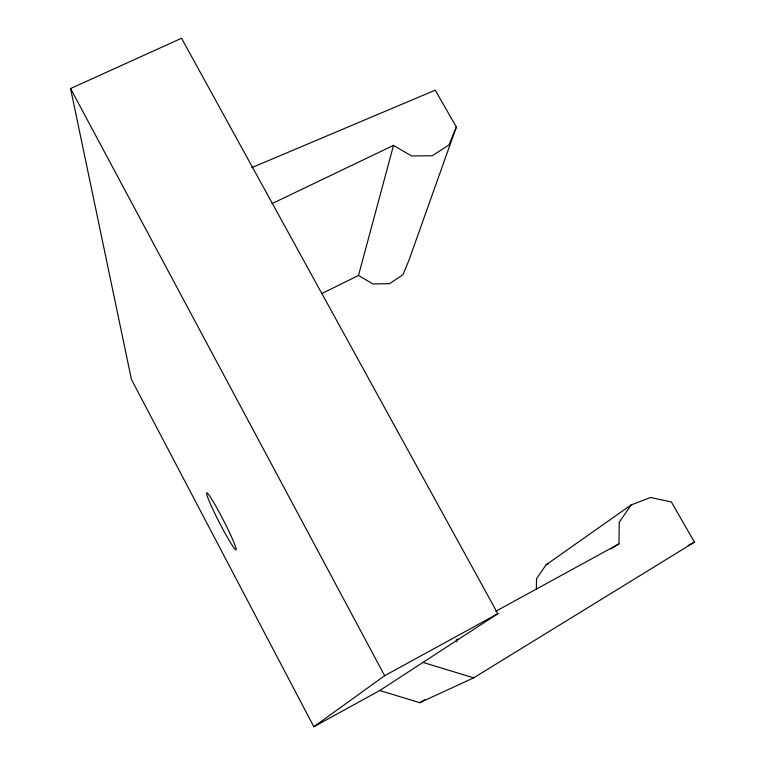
<?xml version="1.0" encoding="UTF-8"?>
<svg xmlns="http://www.w3.org/2000/svg" width="765" height="765" viewBox="0 0 765 765"><rect width="100%" height="100%" fill="white"/><g stroke="black" fill="none" stroke-linecap="round" stroke-linejoin="round"><path stroke-width="1.15" d="M610.9 548.935L618.971 543.858L619.239 522.304L631.029 505.005L650.508 497.46L671.412 502.012L694.438 542.156L473.659 677.857L419.784 702.691L379.784 690.518L313.832 726.75L131.437 379.45L70.562 88.539L181.544 38.25L497.833 613.712L379.784 690.518M536.322 588.993L536.561 578.656L546.134 564.78L631.029 505.005M456.399 639.636L456.284 641.921L457.919 638.938M322.122 293.425L358.498 275.448L393.526 145.36L411.503 155.945L432.244 155.773L448.988 144.939L456.351 127.019L435.218 90.165L251.685 167.688M456.351 127.019L409.007 260.081L402.992 274.74L389.5 283.681L372.871 283.958L358.498 275.448M313.832 726.75L384.642 675.705L497.833 613.712M419.784 702.691L424.862 699.583M495.739 611.302L618.971 543.858M688.108 545.531L694.438 542.156M272.053 203.605L393.526 145.36M546.134 564.78L548.218 563.968M422.997 662.404L473.659 677.857M70.562 88.539L384.642 675.705M211.637 506.679A32.063 2.343 62.8 0 0 235.897 549.882A32.063 2.343 62.8 0 0 216.591 507.472A32.063 2.343 62.8 0 0 211.637 506.679"/></g></svg>
